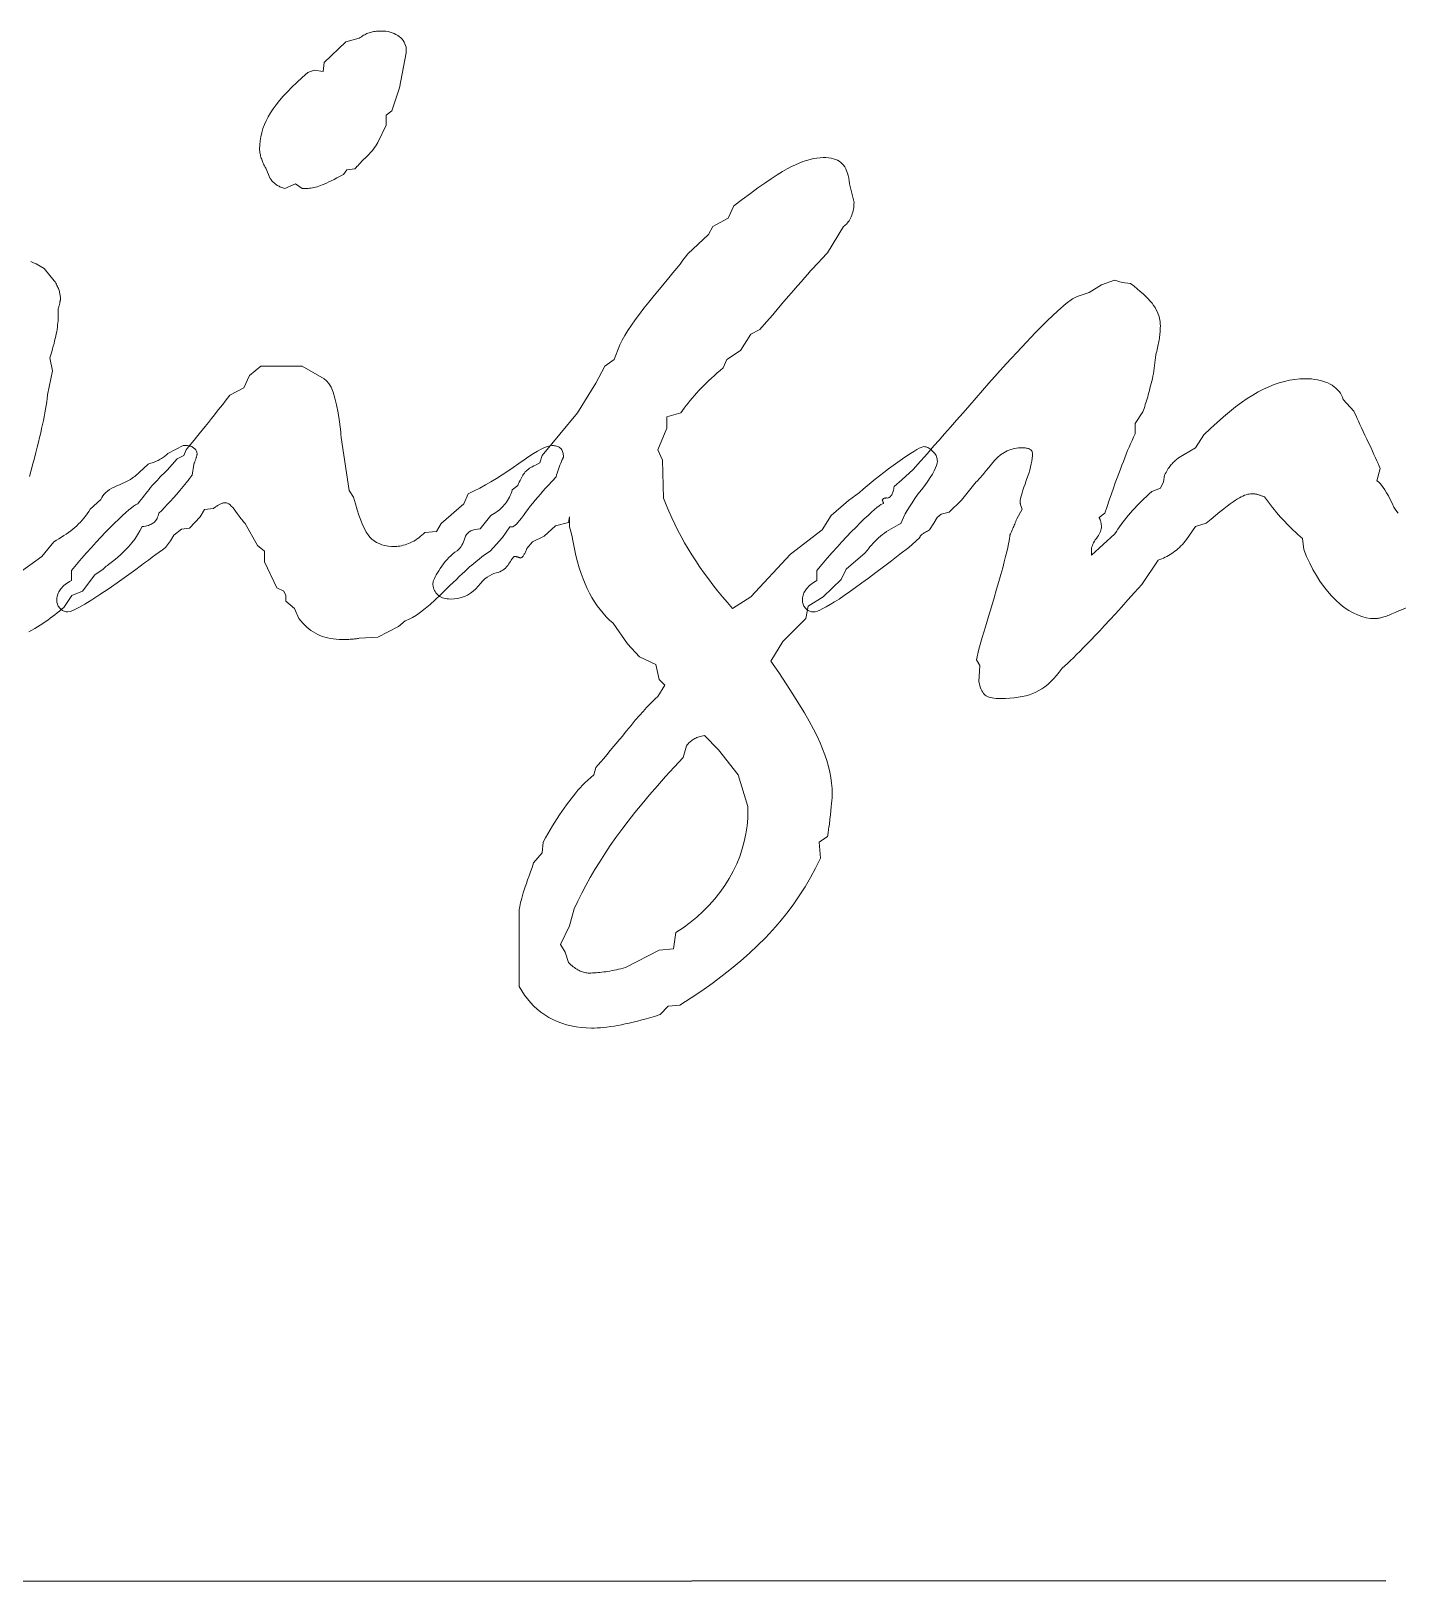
# Model space of a CAD drawing. Extents: x 47 to 362, y 46 to 259.
# Drawn here: x 285.21 to 292.04, y 111.92 to 119.66 of the extents above; entities that cross this region are included whole.
import ezdxf

# ---------------------------------------------------------------- set-up
doc = ezdxf.new("R2010")
doc.units = 0
doc.layers.add('CAM1', color=134, linetype='continuous')

msp = doc.modelspace()

# ---------------------------------------------------------------- linework, layer by layer
at = {"layer": 'CAM1', "linetype": 'continuous'}
msp.add_line((291.9741, 111.9305), (281.973, 111.9249), dxfattribs=at)
at = {"layer": 'CAM1', "linetype": 'continuous', "lineweight": 0}
for points in [[(286.5337, 118.8995), (286.4805, 118.8771), (286.4805, 118.8771), (286.4755, 118.8786), (286.4705, 118.8801), (286.4656, 118.8818), (286.4608, 118.8837), (286.4562, 118.8856), (286.4516, 118.8878), (286.4471, 118.8901), (286.4428, 118.8926), (286.4385, 118.8953), (286.4385, 118.8953), (286.4344, 118.8982), (286.4304, 118.9013), (286.4265, 118.9046), (286.4228, 118.908), (286.4193, 118.9117), (286.416, 118.9154), (286.413, 118.9193), (286.4102, 118.9234), (286.4077, 118.9275), (286.3853, 118.9779), (286.3853, 118.9779), (286.3822, 118.9835), (286.3792, 118.9891), (286.3764, 118.9947), (286.3738, 119.0003), (286.3714, 119.0059), (286.3691, 119.0115), (286.3669, 119.0171), (286.3649, 119.0227), (286.3629, 119.0283), (286.3629, 119.0283), (286.3612, 119.0338), (286.3596, 119.0391), (286.3583, 119.0443), (286.3571, 119.0493), (286.3562, 119.0542), (286.3555, 119.059), (286.355, 119.0637), (286.3546, 119.0684), (286.3545, 119.0731), (286.3545, 119.0731), (286.3552, 119.094), (286.3572, 119.1147), (286.3606, 119.1352), (286.3653, 119.1554), (286.3714, 119.1755), (286.3788, 119.1954), (286.3876, 119.215), (286.3977, 119.2345), (286.4091, 119.2537), (286.4091, 119.2537), (286.4222, 119.2736), (286.4372, 119.2941), (286.454, 119.3153), (286.4727, 119.3371), (286.4934, 119.3595), (286.516, 119.3825), (286.5405, 119.4061), (286.5669, 119.4304), (286.5953, 119.4553), (286.6261, 119.4665), (286.6709, 119.4609), (286.6765, 119.5057), (286.7843, 119.6093), (286.8515, 119.6261), (286.8515, 119.6261), (286.8571, 119.6302), (286.8627, 119.6341), (286.8683, 119.6377), (286.8738, 119.6411), (286.8793, 119.6443), (286.8847, 119.6472), (286.8901, 119.6498), (286.8954, 119.6521), (286.9005, 119.6541), (286.9005, 119.6541), (286.9062, 119.6559), (286.9122, 119.6574), (286.9183, 119.6588), (286.9247, 119.6599), (286.9314, 119.6608), (286.9383, 119.6616), (286.9455, 119.6621), (286.953, 119.6624), (286.9607, 119.6625), (286.9607, 119.6625), (286.973, 119.6621), (286.9847, 119.6611), (286.9958, 119.6593), (287.0064, 119.6568), (287.0164, 119.6537), (287.026, 119.6498), (287.035, 119.6454), (287.0436, 119.6403), (287.0517, 119.6345), (287.0517, 119.6345), (287.0592, 119.6282), (287.0658, 119.6216), (287.0714, 119.6145), (287.0761, 119.607), (287.08, 119.5992), (287.083, 119.591), (287.0851, 119.5825), (287.0863, 119.5737), (287.0867, 119.5645), (287.0867, 119.5533), (287.0531, 119.3797), (287.0139, 119.2649), (286.9859, 119.2425), (286.9859, 119.1935), (286.9439, 119.1067), (286.9439, 119.1067), (286.9394, 119.0983), (286.9343, 119.0899), (286.9286, 119.0814), (286.9223, 119.073), (286.9154, 119.0645), (286.908, 119.0559), (286.9, 119.0472), (286.8914, 119.0385), (286.8823, 119.0297), (286.8823, 119.0297), (286.8734, 119.0207), (286.8653, 119.0125), (286.858, 119.005), (286.8514, 118.9982), (286.8456, 118.9921), (286.8404, 118.9868), (286.836, 118.9822), (286.8323, 118.9783), (286.8291, 118.9751), (286.7899, 118.9695), (286.7731, 118.9471), (286.7731, 118.9471), (286.7564, 118.9381), (286.7407, 118.9299), (286.726, 118.9223), (286.7122, 118.9155), (286.6995, 118.9093), (286.6878, 118.9038), (286.677, 118.8989), (286.6672, 118.8947), (286.6583, 118.8911), (286.6583, 118.8911), (286.65, 118.888), (286.6418, 118.8854), (286.6337, 118.8831), (286.6258, 118.8812), (286.6181, 118.8797), (286.6106, 118.8786), (286.6034, 118.8777), (286.5964, 118.8773), (286.5897, 118.8771), (286.5673, 118.8771), (286.5337, 118.8995)], [(288.3759, 116.3991), (288.3479, 116.4271), (288.3311, 116.5013), (288.2499, 116.5405), (288.1911, 116.6049), (288.1183, 116.7085), (288.1183, 116.7085), (288.101, 116.7239), (288.0843, 116.7402), (288.0685, 116.7575), (288.0533, 116.7757), (288.039, 116.7948), (288.0254, 116.8149), (288.0126, 116.8359), (288.0007, 116.8578), (287.9895, 116.8807), (287.9895, 116.8807), (287.9786, 116.9047), (287.9684, 116.9301), (287.9587, 116.9569), (287.9496, 116.9851), (287.9411, 117.0147), (287.9331, 117.0458), (287.9257, 117.0784), (287.9189, 117.1125), (287.9125, 117.1481), (287.9013, 117.1887), (287.9013, 117.2391), (287.8957, 117.2111), (287.8313, 117.1943), (287.7753, 117.1425), (287.7165, 117.1145), (287.6885, 117.0809), (287.6885, 117.0809), (287.6867, 117.0759), (287.6848, 117.0712), (287.6829, 117.0668), (287.6811, 117.0627), (287.6792, 117.0589), (287.6773, 117.0553), (287.6755, 117.0519), (287.6736, 117.0488), (287.6717, 117.0459), (287.6717, 117.0459), (287.6699, 117.0433), (287.668, 117.0409), (287.6661, 117.0389), (287.6643, 117.0372), (287.6624, 117.0358), (287.6605, 117.0347), (287.6587, 117.0339), (287.6568, 117.0335), (287.6549, 117.0333), (287.6549, 117.0333), (287.6544, 117.0338), (287.6536, 117.0342), (287.6526, 117.0348), (287.6513, 117.0353), (287.6498, 117.0359), (287.648, 117.0365), (287.6459, 117.0372), (287.6436, 117.038), (287.6409, 117.0389), (287.6409, 117.0389), (287.6387, 117.0394), (287.6367, 117.0398), (287.6348, 117.0402), (287.6331, 117.0406), (287.6316, 117.041), (287.6303, 117.0413), (287.629, 117.0415), (287.6279, 117.0417), (287.6269, 117.0417), (287.6269, 117.0417), (287.6258, 117.0413), (287.6242, 117.0401), (287.6223, 117.038), (287.6199, 117.0352), (287.6171, 117.0316), (287.6139, 117.0272), (287.6102, 117.022), (287.6062, 117.0161), (287.6017, 117.0095), (287.6017, 117.0095), (287.5973, 117.0023), (287.5925, 116.9956), (287.5872, 116.9893), (287.5815, 116.9835), (287.5753, 116.9782), (287.5687, 116.9732), (287.5615, 116.9686), (287.5539, 116.9644), (287.5457, 116.9605), (287.5457, 116.9605), (287.5349, 116.9588), (287.5239, 116.9557), (287.5128, 116.9512), (287.5015, 116.9452), (287.4902, 116.9377), (287.4788, 116.9288), (287.4675, 116.9184), (287.4562, 116.9066), (287.4449, 116.8933), (287.4449, 116.8933), (287.4329, 116.8797), (287.4199, 116.8677), (287.4062, 116.8573), (287.3916, 116.8486), (287.3762, 116.8415), (287.36, 116.836), (287.3429, 116.832), (287.3251, 116.8297), (287.3063, 116.8289), (287.3063, 116.8289), (287.2977, 116.8292), (287.2894, 116.8299), (287.2816, 116.8312), (287.2742, 116.833), (287.2672, 116.8354), (287.2606, 116.8382), (287.2544, 116.8416), (287.2487, 116.8455), (287.2433, 116.8499), (287.2433, 116.8499), (287.2385, 116.8548), (287.2341, 116.86), (287.2303, 116.8657), (287.2271, 116.8718), (287.2244, 116.8782), (287.2223, 116.885), (287.2208, 116.8921), (287.2198, 116.8995), (287.2195, 116.9073), (287.2195, 116.9073), (287.22, 116.912), (287.2214, 116.9176), (287.2237, 116.924), (287.2269, 116.9314), (287.231, 116.9397), (287.2359, 116.9489), (287.2417, 116.9589), (287.2484, 116.9698), (287.2559, 116.9815), (287.2559, 116.9815), (287.264, 116.9934), (287.2724, 117.0047), (287.2811, 117.0156), (287.2902, 117.0259), (287.2995, 117.0357), (287.3091, 117.045), (287.3191, 117.0537), (287.3294, 117.062), (287.3399, 117.0697), (287.3399, 117.0697), (287.3454, 117.0738), (287.3505, 117.0786), (287.3554, 117.0842), (287.36, 117.0904), (287.3643, 117.0974), (287.3684, 117.1052), (287.3722, 117.1136), (287.3758, 117.1228), (287.3791, 117.1327), (287.3791, 117.1327), (287.3826, 117.142), (287.3872, 117.1502), (287.3931, 117.1574), (287.4003, 117.1636), (287.4087, 117.1687), (287.4183, 117.1728), (287.4292, 117.1759), (287.4414, 117.1779), (287.4547, 117.1789), (287.5079, 117.2447), (287.5079, 117.2447), (287.5171, 117.2499), (287.5258, 117.2554), (287.5341, 117.261), (287.542, 117.2668), (287.5494, 117.2727), (287.5565, 117.2788), (287.5631, 117.2851), (287.5693, 117.2914), (287.5751, 117.2979), (287.5751, 117.2979), (287.581, 117.3051), (287.5866, 117.3125), (287.5919, 117.3203), (287.5968, 117.3284), (287.6013, 117.3368), (287.6055, 117.3455), (287.6093, 117.3545), (287.6127, 117.3639), (287.6157, 117.3735), (287.6437, 117.3959), (287.6437, 117.3959), (287.6471, 117.4045), (287.6505, 117.4126), (287.654, 117.4203), (287.6575, 117.4275), (287.6611, 117.4342), (287.6648, 117.4406), (287.6685, 117.4466), (287.6722, 117.4522), (287.6759, 117.4575), (287.6759, 117.4575), (287.6803, 117.4625), (287.6852, 117.4674), (287.6904, 117.472), (287.6961, 117.4765), (287.7021, 117.4808), (287.7086, 117.485), (287.7155, 117.489), (287.7228, 117.4929), (287.7305, 117.4967), (287.7529, 117.5079), (287.7641, 117.5443), (287.9405, 117.7571), (288.0329, 117.9055), (288.0777, 117.9909), (288.1239, 118.0245), (288.1519, 118.0973), (288.1519, 118.0973), (288.1636, 118.1198), (288.1771, 118.1435), (288.1925, 118.1683), (288.2097, 118.1943), (288.2287, 118.2215), (288.2495, 118.2498), (288.2721, 118.2794), (288.2966, 118.3103), (288.3227, 118.3423), (288.3227, 118.3423), (288.3493, 118.3739), (288.3739, 118.4033), (288.3965, 118.4306), (288.4171, 118.4558), (288.4358, 118.4789), (288.4525, 118.4999), (288.4672, 118.5189), (288.48, 118.5359), (288.4907, 118.5509), (288.5943, 118.6475), (288.6167, 118.6867), (288.6923, 118.7287), (288.7203, 118.7903), (288.7203, 118.7903), (288.7633, 118.8226), (288.8036, 118.8523), (288.8412, 118.8794), (288.876, 118.9038), (288.9081, 118.9257), (288.9374, 118.9448), (288.964, 118.9613), (288.9877, 118.9752), (289.0087, 118.9863), (289.0087, 118.9863), (289.0281, 118.9956), (289.0471, 119.0038), (289.0656, 119.011), (289.0837, 119.0171), (289.1013, 119.0221), (289.1185, 119.026), (289.1351, 119.0288), (289.1513, 119.0305), (289.1669, 119.0311), (289.1669, 119.0311), (289.1809, 119.0307), (289.194, 119.0296), (289.2062, 119.0278), (289.2176, 119.0252), (289.2281, 119.0218), (289.2378, 119.0176), (289.2467, 119.0127), (289.2548, 119.0069), (289.2621, 119.0003), (289.2621, 119.0003), (289.2684, 118.9928), (289.2742, 118.9844), (289.2794, 118.9751), (289.284, 118.9648), (289.2881, 118.9536), (289.2916, 118.9415), (289.2945, 118.9284), (289.2968, 118.9144), (289.2985, 118.8995), (289.3209, 118.8071), (289.3209, 118.8071), (289.3207, 118.7988), (289.3201, 118.7905), (289.3192, 118.7824), (289.3179, 118.7743), (289.3162, 118.7664), (289.3143, 118.7586), (289.3121, 118.7508), (289.3096, 118.7432), (289.3069, 118.7357), (289.3069, 118.7357), (289.3036, 118.7289), (289.3, 118.7223), (289.2962, 118.7162), (289.2921, 118.7103), (289.2878, 118.7048), (289.2832, 118.6997), (289.2783, 118.695), (289.2732, 118.6906), (289.2677, 118.6867), (289.1893, 118.5565), (289.1893, 118.5565), (289.1792, 118.5459), (289.1683, 118.5345), (289.1568, 118.5223), (289.1446, 118.5094), (289.1317, 118.4956), (289.1183, 118.481), (289.1043, 118.4655), (289.0897, 118.4492), (289.0745, 118.4319), (289.0745, 118.4319), (289.0581, 118.4129), (289.0396, 118.3915), (289.019, 118.3676), (288.9962, 118.3412), (288.9714, 118.3124), (288.9444, 118.2811), (288.9153, 118.2474), (288.884, 118.2114), (288.8505, 118.1729), (288.8057, 118.1505), (288.7539, 118.0693), (288.6867, 118.0245), (288.6671, 117.9825), (288.6671, 117.9825), (288.6524, 117.9695), (288.6379, 117.9566), (288.6238, 117.9438), (288.61, 117.9311), (288.5966, 117.9185), (288.5836, 117.906), (288.5709, 117.8936), (288.5586, 117.8813), (288.5467, 117.8691), (288.5467, 117.8691), (288.5352, 117.8565), (288.5241, 117.8439), (288.5132, 117.8314), (288.5028, 117.8188), (288.4928, 117.8063), (288.4832, 117.7939), (288.474, 117.7816), (288.4653, 117.7693), (288.4571, 117.7571), (288.3871, 117.7375), (288.3871, 117.6815), (288.3423, 117.5723), (288.3647, 117.5219), (288.3703, 117.3315), (288.3703, 117.3315), (288.3833, 117.2989), (288.3968, 117.2666), (288.411, 117.2345), (288.426, 117.2027), (288.4416, 117.1712), (288.458, 117.1401), (288.4751, 117.1092), (288.493, 117.0788), (288.5117, 117.0487), (288.5117, 117.0487), (288.5312, 117.0185), (288.5515, 116.9884), (288.5725, 116.9585), (288.5942, 116.9288), (288.6167, 116.8991), (288.64, 116.8696), (288.6641, 116.8401), (288.689, 116.8107), (288.7147, 116.7813), (288.8057, 116.8401), (289.0045, 117.0529), (289.1613, 117.1733), (289.2061, 117.2447), (289.2929, 117.3203), (289.3489, 117.3595), (289.3489, 117.3595), (289.3671, 117.3763), (289.386, 117.3931), (289.4058, 117.41), (289.4263, 117.4268), (289.4475, 117.4437), (289.4694, 117.4607), (289.4921, 117.4778), (289.5154, 117.4949), (289.5393, 117.5121), (289.5393, 117.5121), (289.5629, 117.5284), (289.5842, 117.5427), (289.6033, 117.5551), (289.62, 117.5655), (289.6345, 117.574), (289.6467, 117.5806), (289.6566, 117.5854), (289.6642, 117.5882), (289.6695, 117.5891), (289.6695, 117.5891), (289.6746, 117.5888), (289.6796, 117.5879), (289.6846, 117.5864), (289.6895, 117.5842), (289.6944, 117.5816), (289.6993, 117.5783), (289.7042, 117.5745), (289.7093, 117.5702), (289.7143, 117.5653), (289.7143, 117.5653), (289.7192, 117.5601), (289.7234, 117.5548), (289.727, 117.5495), (289.73, 117.5441), (289.7325, 117.5386), (289.7344, 117.533), (289.7357, 117.5275), (289.7365, 117.5219), (289.7367, 117.5163), (289.7367, 117.5163), (289.7358, 117.5067), (289.7328, 117.4955), (289.7279, 117.4827), (289.721, 117.4684), (289.7121, 117.4525), (289.7013, 117.4351), (289.6885, 117.4161), (289.6737, 117.3956), (289.6569, 117.3735), (289.6569, 117.3735), (289.6399, 117.3511), (289.6244, 117.3296), (289.6102, 117.3091), (289.5975, 117.2895), (289.5862, 117.2708), (289.5763, 117.2531), (289.5677, 117.2363), (289.5605, 117.2204), (289.5547, 117.2055), (289.5547, 117.2055), (289.5419, 117.1993), (289.5294, 117.193), (289.5174, 117.1864), (289.5057, 117.1796), (289.4943, 117.1726), (289.4834, 117.1654), (289.4728, 117.158), (289.4625, 117.1503), (289.4525, 117.1425), (289.4525, 117.1425), (289.4433, 117.134), (289.4343, 117.1253), (289.4255, 117.1164), (289.4169, 117.1072), (289.4085, 117.0979), (289.4003, 117.0884), (289.3923, 117.0786), (289.3845, 117.0687), (289.3769, 117.0585), (289.2817, 116.9773), (289.2565, 116.9269), (289.1669, 116.8401), (289.0913, 116.7925), (289.0801, 116.7309), (288.9653, 116.6161), (288.9065, 116.5195), (288.9065, 116.5195), (288.9461, 116.4614), (288.9825, 116.4065), (289.0158, 116.3548), (289.046, 116.3063), (289.0732, 116.261), (289.0974, 116.219), (289.1184, 116.1801), (289.1365, 116.1445), (289.1515, 116.1121), (289.1515, 116.1121), (289.1643, 116.0816), (289.1755, 116.0517), (289.1852, 116.0224), (289.1933, 115.9936), (289.2, 115.9654), (289.2052, 115.9377), (289.2088, 115.9104), (289.211, 115.8836), (289.2117, 115.8573), (289.2117, 115.8573), (289.2116, 115.848), (289.2111, 115.8368), (289.2103, 115.8237), (289.2091, 115.8088), (289.2076, 115.792), (289.2057, 115.7733), (289.2035, 115.7528), (289.2008, 115.7304), (289.1977, 115.7061), (289.1977, 115.7061), (289.1964, 115.6975), (289.1951, 115.6894), (289.194, 115.6817), (289.193, 115.6745), (289.192, 115.6678), (289.1912, 115.6614), (289.1905, 115.6554), (289.1899, 115.6498), (289.1893, 115.6445), (289.1473, 115.6165), (289.1529, 115.5353), (289.1529, 115.5353), (289.1292, 115.4868), (289.1037, 115.4394), (289.0765, 115.3931), (289.0476, 115.3478), (289.017, 115.3037), (288.9848, 115.2608), (288.951, 115.219), (288.9156, 115.1785), (288.8785, 115.1391), (288.8785, 115.1391), (288.8397, 115.1001), (288.7986, 115.0615), (288.7554, 115.0234), (288.71, 114.9856), (288.6626, 114.9483), (288.613, 114.9114), (288.5612, 114.8749), (288.5074, 114.8388), (288.4515, 114.8031), (288.3927, 114.7975), (288.3535, 114.7555), (288.3535, 114.7555), (288.3296, 114.7482), (288.3062, 114.7414), (288.2835, 114.735), (288.2614, 114.729), (288.24, 114.7234), (288.2191, 114.7182), (288.1989, 114.7134), (288.1793, 114.709), (288.1603, 114.7051), (288.1603, 114.7051), (288.1415, 114.7016), (288.1231, 114.6985), (288.1053, 114.6958), (288.0881, 114.6935), (288.0714, 114.6916), (288.0553, 114.6902), (288.0398, 114.6891), (288.0248, 114.6885), (288.0105, 114.6883), (288.0105, 114.6883), (287.9843, 114.689), (287.9586, 114.691), (287.9336, 114.6943), (287.9092, 114.699), (287.8856, 114.7049), (287.8626, 114.7122), (287.8402, 114.7207), (287.8186, 114.7305), (287.7977, 114.7415), (287.7977, 114.7415), (287.7777, 114.7538), (287.7585, 114.7673), (287.7403, 114.782), (287.7229, 114.798), (287.7065, 114.8151), (287.6909, 114.8335), (287.6762, 114.853), (287.6624, 114.8737), (287.6493, 114.8955), (287.6493, 115.2665), (287.6493, 115.2665), (287.6495, 115.2725), (287.6502, 115.2793), (287.6512, 115.287), (287.6527, 115.2954), (287.6545, 115.3046), (287.6568, 115.3146), (287.6595, 115.3254), (287.6626, 115.3369), (287.6661, 115.3491), (287.6661, 115.3491), (287.6702, 115.3627), (287.6748, 115.3774), (287.68, 115.3931), (287.6858, 115.41), (287.6921, 115.4281), (287.6989, 115.4474), (287.7062, 115.468), (287.7139, 115.4898), (287.7221, 115.5129), (287.7641, 115.5633), (287.7697, 115.6165), (287.7697, 115.6165), (287.7814, 115.6372), (287.7931, 115.6575), (287.8047, 115.6772), (287.8164, 115.6965), (287.8281, 115.7153), (287.8397, 115.7336), (287.8514, 115.7515), (287.8631, 115.7689), (287.8747, 115.7859), (287.8747, 115.7859), (287.8864, 115.802), (287.8979, 115.8175), (287.9093, 115.8326), (287.9207, 115.8471), (287.932, 115.8611), (287.9433, 115.8746), (287.9545, 115.8875), (287.9657, 115.9), (287.9769, 115.9119), (288.0217, 115.9511), (288.0329, 115.9875), (288.0329, 115.9875), (288.0448, 116.001), (288.0578, 116.0162), (288.0722, 116.0332), (288.0878, 116.0519), (288.1047, 116.0723), (288.123, 116.0944), (288.1425, 116.1182), (288.1633, 116.1437), (288.1855, 116.1709), (288.1855, 116.1709), (288.2082, 116.1983), (288.2295, 116.2237), (288.2495, 116.247), (288.2682, 116.2682), (288.2856, 116.2873), (288.3017, 116.3044), (288.3165, 116.3194), (288.33, 116.3323), (288.3423, 116.3431), (288.3759, 116.3991)], [(287.0811, 116.7197), (287.0475, 116.6917), (286.9439, 116.6385), (286.8515, 116.6329), (286.8515, 116.6329), (286.8486, 116.6324), (286.8455, 116.632), (286.8423, 116.6315), (286.8388, 116.631), (286.8352, 116.6306), (286.8314, 116.6301), (286.8275, 116.6296), (286.8235, 116.6292), (286.8193, 116.6287), (286.8193, 116.6287), (286.8153, 116.6283), (286.8109, 116.628), (286.8059, 116.6277), (286.8005, 116.6275), (286.7947, 116.6274), (286.7884, 116.6274), (286.7818, 116.6273), (286.7748, 116.6273), (286.7675, 116.6273), (286.7675, 116.6273), (286.7519, 116.6276), (286.7367, 116.6285), (286.7219, 116.6301), (286.7076, 116.6323), (286.6939, 116.6351), (286.6806, 116.6385), (286.668, 116.6425), (286.6558, 116.6472), (286.6443, 116.6525), (286.6443, 116.6525), (286.6328, 116.6584), (286.6216, 116.665), (286.6107, 116.6722), (286.6, 116.6801), (286.5897, 116.6888), (286.5795, 116.6981), (286.5696, 116.7083), (286.56, 116.7192), (286.5505, 116.7309), (286.5281, 116.7813), (286.4861, 116.8177), (286.4861, 116.8457), (286.4749, 116.8681), (286.4413, 116.8849), (286.3797, 117.0151), (286.3797, 117.0683), (286.3433, 117.0963), (286.2817, 117.2055), (286.2817, 117.2055), (286.278, 117.2099), (286.274, 117.2145), (286.27, 117.2195), (286.2659, 117.2248), (286.2615, 117.2304), (286.2571, 117.2363), (286.2524, 117.2425), (286.2476, 117.2491), (286.2425, 117.2559), (286.2425, 117.2559), (286.2348, 117.2669), (286.2273, 117.2767), (286.2201, 117.2852), (286.2133, 117.2925), (286.2068, 117.2984), (286.2005, 117.3031), (286.1946, 117.3064), (286.189, 117.3084), (286.1837, 117.3091), (286.1837, 117.3091), (286.1805, 117.309), (286.1772, 117.3087), (286.1739, 117.3082), (286.1707, 117.3074), (286.1674, 117.3065), (286.1641, 117.3054), (286.1609, 117.304), (286.1576, 117.3025), (286.1543, 117.3007), (286.1543, 117.3007), (286.1511, 117.2988), (286.1478, 117.2968), (286.1445, 117.2947), (286.1413, 117.2925), (286.138, 117.2903), (286.1347, 117.288), (286.1315, 117.2858), (286.1282, 117.2834), (286.1249, 117.2811), (286.0801, 117.2755), (286.0577, 117.2391), (286.0045, 117.1831), (285.9653, 117.1775), (285.9261, 117.1467), (285.9093, 117.1187), (285.8841, 117.0851), (285.8841, 117.0851), (285.8696, 117.0744), (285.8539, 117.0629), (285.8371, 117.0506), (285.8191, 117.0374), (285.8001, 117.0234), (285.78, 117.0086), (285.7588, 116.9929), (285.7366, 116.9764), (285.7133, 116.9591), (285.7133, 116.9591), (285.6559, 116.9181), (285.6041, 116.882), (285.5579, 116.8508), (285.5173, 116.8244), (285.4823, 116.8028), (285.4529, 116.786), (285.4291, 116.7741), (285.4109, 116.7669), (285.3983, 116.7645), (285.3983, 116.7645), (285.3933, 116.7647), (285.3885, 116.7653), (285.3838, 116.7664), (285.3793, 116.7678), (285.375, 116.7697), (285.3709, 116.772), (285.3668, 116.7747), (285.3629, 116.7778), (285.3591, 116.7813), (285.3591, 116.7813), (285.3556, 116.7851), (285.3525, 116.7892), (285.3498, 116.7934), (285.3475, 116.7979), (285.3457, 116.8026), (285.3442, 116.8074), (285.3432, 116.8125), (285.3425, 116.8178), (285.3423, 116.8233), (285.3423, 116.8233), (285.3425, 116.8293), (285.3432, 116.8352), (285.3442, 116.8411), (285.3457, 116.8469), (285.3475, 116.8526), (285.3498, 116.8582), (285.3525, 116.8639), (285.3556, 116.8695), (285.3591, 116.8751), (285.3591, 116.8751), (285.3631, 116.8802), (285.3677, 116.8854), (285.3727, 116.8905), (285.3783, 116.8956), (285.3845, 116.9008), (285.3913, 116.9059), (285.3986, 116.911), (285.4066, 116.9162), (285.4151, 116.9213), (285.4151, 116.9703), (285.4151, 116.9703), (285.441, 117.001), (285.4664, 117.0306), (285.4913, 117.059), (285.5156, 117.0864), (285.5396, 117.1126), (285.563, 117.1378), (285.586, 117.1619), (285.6086, 117.1849), (285.6307, 117.2069), (285.6307, 117.2069), (285.6513, 117.2272), (285.6699, 117.2451), (285.6867, 117.2606), (285.7015, 117.2737), (285.7145, 117.2844), (285.7255, 117.2928), (285.7346, 117.2987), (285.7418, 117.3023), (285.7469, 117.3035), (285.7469, 117.3035), (285.7553, 117.3145), (285.7635, 117.3253), (285.7717, 117.3358), (285.7797, 117.3461), (285.7876, 117.3561), (285.7955, 117.3659), (285.8032, 117.3756), (285.8108, 117.3851), (285.8183, 117.3945), (285.8183, 117.3945), (285.8263, 117.4033), (285.8344, 117.412), (285.8426, 117.4207), (285.8508, 117.4293), (285.8591, 117.4378), (285.8674, 117.4462), (285.8758, 117.4547), (285.8841, 117.4631), (285.8925, 117.4715), (285.9429, 117.5275), (285.9765, 117.5443), (285.9877, 117.5723), (285.9877, 117.5723), (285.9934, 117.5791), (286.0003, 117.5875), (286.0084, 117.5975), (286.0176, 117.609), (286.0281, 117.6221), (286.0399, 117.6367), (286.0529, 117.6529), (286.0673, 117.6706), (286.0829, 117.6899), (286.0829, 117.6899), (286.099, 117.7101), (286.1144, 117.7295), (286.1292, 117.7482), (286.1434, 117.7662), (286.1571, 117.7835), (286.1702, 117.8), (286.1827, 117.8158), (286.1947, 117.8309), (286.2061, 117.8453), (286.2761, 117.8817), (286.3041, 117.9433), (286.3601, 117.9909), (286.5673, 117.9909), (286.6765, 117.9265), (286.6765, 117.9265), (286.6891, 117.9178), (286.7008, 117.904), (286.7116, 117.885), (286.7216, 117.8609), (286.7307, 117.8316), (286.739, 117.7972), (286.7465, 117.7577), (286.7532, 117.713), (286.7591, 117.6633), (286.7591, 117.6633), (286.7592, 117.6597), (286.7593, 117.6562), (286.7596, 117.6529), (286.7598, 117.6498), (286.7602, 117.6467), (286.7606, 117.6438), (286.761, 117.6409), (286.7615, 117.6381), (286.7619, 117.6353), (286.8011, 117.3707), (286.8235, 117.3371), (286.8235, 117.3371), (286.8324, 117.3043), (286.8413, 117.2742), (286.8502, 117.2466), (286.8591, 117.2217), (286.8681, 117.1994), (286.8772, 117.1798), (286.8863, 117.1628), (286.8955, 117.1485), (286.9047, 117.1369), (286.9047, 117.1369), (286.9146, 117.1272), (286.9255, 117.1186), (286.9374, 117.1112), (286.9504, 117.105), (286.9644, 117.0998), (286.9794, 117.0958), (286.9955, 117.093), (287.0126, 117.0913), (287.0307, 117.0907), (287.0307, 117.0907), (287.0387, 117.091), (287.0468, 117.0917), (287.055, 117.0929), (287.0633, 117.0946), (287.0717, 117.0967), (287.0802, 117.0992), (287.0888, 117.1021), (287.0975, 117.1053), (287.1063, 117.1089), (287.1063, 117.1089), (287.1151, 117.1133), (287.1237, 117.1179), (287.1321, 117.123), (287.1403, 117.1283), (287.1483, 117.134), (287.1562, 117.1401), (287.164, 117.1466), (287.1716, 117.1534), (287.1791, 117.1607), (287.2379, 117.1663), (287.2603, 117.2055), (287.3737, 117.3035), (287.3961, 117.3539), (287.3961, 117.3539), (287.4246, 117.3678), (287.4529, 117.3824), (287.4811, 117.3978), (287.5092, 117.4138), (287.5372, 117.4306), (287.5651, 117.4482), (287.5929, 117.4664), (287.6206, 117.4854), (287.6481, 117.5051), (287.6481, 117.5051), (287.6743, 117.5236), (287.6985, 117.54), (287.7209, 117.5542), (287.7413, 117.5662), (287.7599, 117.5761), (287.7765, 117.5839), (287.7912, 117.5896), (287.804, 117.5932), (287.8147, 117.5947), (287.8147, 117.5947), (287.8206, 117.5941), (287.8262, 117.5933), (287.8315, 117.5923), (287.8365, 117.5911), (287.8412, 117.5895), (287.8455, 117.5878), (287.8496, 117.5857), (287.8533, 117.5833), (287.8567, 117.5807), (287.8567, 117.5807), (287.8598, 117.5773), (287.8625, 117.5735), (287.8647, 117.5695), (287.8666, 117.5651), (287.8681, 117.5605), (287.8693, 117.5555), (287.8701, 117.5502), (287.8706, 117.5446), (287.8707, 117.5387), (287.8707, 117.5387), (287.8707, 117.5377), (287.8705, 117.5366), (287.8702, 117.5354), (287.8698, 117.534), (287.8692, 117.5325), (287.8685, 117.5308), (287.8675, 117.529), (287.8664, 117.5269), (287.8651, 117.5247), (287.8651, 117.5247), (287.861, 117.5153), (287.857, 117.5058), (287.8531, 117.4963), (287.8494, 117.4867), (287.8459, 117.477), (287.8426, 117.4672), (287.8396, 117.4575), (287.8368, 117.4477), (287.8343, 117.4379), (287.7951, 117.3959), (287.7951, 117.3959), (287.7817, 117.3814), (287.7685, 117.3667), (287.7555, 117.352), (287.7427, 117.3371), (287.7301, 117.322), (287.7177, 117.3068), (287.7055, 117.2914), (287.6935, 117.2759), (287.6817, 117.2601), (287.6817, 117.2601), (287.671, 117.2451), (287.661, 117.2319), (287.6519, 117.2204), (287.6436, 117.2107), (287.6361, 117.2028), (287.6295, 117.1966), (287.6237, 117.1922), (287.6187, 117.1896), (287.6145, 117.1887), (287.6033, 117.1887), (287.5669, 117.1355), (287.5053, 117.0683), (287.4717, 117.0459), (287.4129, 116.9983), (287.4129, 116.9983), (287.4023, 116.9886), (287.3907, 116.978), (287.3784, 116.9665), (287.3652, 116.9542), (287.3512, 116.941), (287.3364, 116.927), (287.3207, 116.912), (287.3043, 116.8961), (287.2869, 116.8793), (287.2869, 116.8793), (287.2583, 116.8508), (287.231, 116.825), (287.2053, 116.8018), (287.181, 116.7814), (287.1581, 116.7637), (287.1367, 116.7486), (287.1167, 116.7363), (287.0982, 116.7266), (287.0811, 116.7197), (287.0811, 116.7197)], [(288.5747, 116.1471), (288.5747, 116.1471), (288.5674, 116.1457), (288.5604, 116.1443), (288.5538, 116.1427), (288.5475, 116.1411), (288.5415, 116.1394), (288.536, 116.1375), (288.5308, 116.1353), (288.5259, 116.133), (288.5215, 116.1303), (288.5215, 116.1303), (288.5173, 116.1278), (288.5132, 116.125), (288.509, 116.1219), (288.5049, 116.1185), (288.5008, 116.1147), (288.4968, 116.1107), (288.4928, 116.1063), (288.4889, 116.1017), (288.4851, 116.0967), (288.4683, 116.0379), (288.4683, 116.0379), (288.4235, 115.9898), (288.3806, 115.9427), (288.3395, 115.8965), (288.3003, 115.8512), (288.263, 115.8069), (288.2275, 115.7635), (288.1939, 115.721), (288.1622, 115.6795), (288.1323, 115.6389), (288.1323, 115.6389), (288.1044, 115.5985), (288.0777, 115.5583), (288.0521, 115.5184), (288.0277, 115.4787), (288.0045, 115.4393), (287.9825, 115.4001), (287.9617, 115.361), (287.9421, 115.3221), (287.9237, 115.2833), (287.9013, 115.1979), (287.8565, 115.1055), (287.8789, 115.0663), (287.8957, 115.0159), (287.8957, 115.0159), (287.9018, 115.01), (287.9079, 115.0044), (287.9139, 114.9992), (287.9199, 114.9942), (287.9258, 114.9897), (287.9317, 114.9855), (287.9375, 114.9817), (287.9433, 114.9783), (287.9489, 114.9753), (287.9489, 114.9753), (287.9545, 114.9727), (287.9601, 114.9703), (287.9657, 114.9683), (287.9713, 114.9666), (287.9769, 114.9652), (287.9825, 114.9641), (287.9881, 114.9633), (287.9937, 114.9629), (287.9993, 114.9627), (287.9993, 114.9627), (288.0074, 114.9628), (288.0158, 114.9631), (288.0245, 114.9636), (288.0334, 114.9642), (288.0427, 114.9651), (288.0521, 114.966), (288.0618, 114.9671), (288.0718, 114.9684), (288.0819, 114.9697), (288.0819, 114.9697), (288.0923, 114.9712), (288.1027, 114.9729), (288.1133, 114.9748), (288.124, 114.977), (288.1348, 114.9793), (288.1458, 114.9818), (288.157, 114.9846), (288.1684, 114.9875), (288.1799, 114.9907), (288.3479, 115.0775), (288.4207, 115.0831), (288.4319, 115.1643), (288.4319, 115.1643), (288.4688, 115.1888), (288.5038, 115.2148), (288.537, 115.2421), (288.5683, 115.2709), (288.5978, 115.301), (288.6256, 115.3324), (288.6515, 115.3652), (288.6756, 115.3992), (288.6979, 115.4345), (288.6979, 115.4345), (288.7177, 115.4706), (288.7352, 115.5072), (288.7503, 115.5442), (288.763, 115.5817), (288.7734, 115.6196), (288.7814, 115.658), (288.7872, 115.6969), (288.7906, 115.7362), (288.7917, 115.7761), (288.7917, 115.7929), (288.7427, 115.9511), (288.6447, 116.0771), (288.5747, 116.1471)]]:
    msp.add_lwpolyline(points, close=True, dxfattribs=at)
for points in [[(285.2134, 118.512), (285.2266, 118.5064), (285.2403, 118.5005), (285.2795, 118.4781), (285.3299, 118.4165), (285.3299, 118.4165), (285.3336, 118.4105), (285.337, 118.4046), (285.3402, 118.3988), (285.3431, 118.3932), (285.3458, 118.3877), (285.3482, 118.3824), (285.3503, 118.3772), (285.3522, 118.3723), (285.3537, 118.3675), (285.3537, 118.3675), (285.3551, 118.3628), (285.3563, 118.3582), (285.3574, 118.3536), (285.3584, 118.349), (285.3592, 118.3444), (285.3599, 118.3399), (285.3603, 118.3355), (285.3606, 118.3312), (285.3607, 118.3269), (285.3607, 118.3269), (285.3607, 118.3254), (285.3605, 118.3239), (285.3603, 118.3222), (285.36, 118.3203), (285.3597, 118.3184), (285.3593, 118.3162), (285.3589, 118.3139), (285.3584, 118.3114), (285.3579, 118.3087), (285.3579, 118.3087), (285.3574, 118.3058), (285.3568, 118.3029), (285.3561, 118.2997), (285.3552, 118.2964), (285.3543, 118.2929), (285.3533, 118.2892), (285.3521, 118.2852), (285.3509, 118.281), (285.3495, 118.2765), (285.3495, 118.2485), (285.3495, 118.2485), (285.3494, 118.2382), (285.3491, 118.2278), (285.3486, 118.2172), (285.3478, 118.2066), (285.3467, 118.1959), (285.3454, 118.185), (285.3438, 118.1741), (285.3419, 118.163), (285.3397, 118.1519), (285.3397, 118.1519), (285.3373, 118.1409), (285.3346, 118.1292), (285.3317, 118.117), (285.3285, 118.1041), (285.325, 118.0907), (285.3212, 118.0767), (285.317, 118.0622), (285.3125, 118.0471), (285.3075, 118.0315), (285.3215, 117.9671), (285.2963, 117.8467), (285.2963, 117.8467), (285.2943, 117.8297), (285.292, 117.8123), (285.2893, 117.7944), (285.2864, 117.7762), (285.2831, 117.7575), (285.2795, 117.7384), (285.2756, 117.7189), (285.2714, 117.699), (285.2669, 117.6787), (285.2669, 117.6787), (285.2621, 117.6575), (285.2568, 117.635), (285.251, 117.6111), (285.2448, 117.5859), (285.2382, 117.5594), (285.2311, 117.5316), (285.2234, 117.5026), (285.2153, 117.4723), (285.2067, 117.4407)], [(292.1431, 116.8121), (292.0283, 116.7645), (292.0283, 116.7645), (292.0205, 116.7609), (292.0129, 116.7574), (292.0055, 116.7542), (291.9983, 116.7512), (291.9913, 116.7484), (291.9845, 116.7458), (291.9779, 116.7434), (291.9715, 116.7413), (291.9653, 116.7393), (291.9653, 116.7393), (291.9594, 116.7375), (291.9536, 116.736), (291.9481, 116.7346), (291.9427, 116.7335), (291.9376, 116.7326), (291.9327, 116.7318), (291.928, 116.7313), (291.9234, 116.731), (291.9191, 116.7309), (291.9191, 116.7309), (291.8976, 116.732), (291.876, 116.7355), (291.8544, 116.7412), (291.8327, 116.7492), (291.811, 116.7594), (291.7893, 116.772), (291.7676, 116.7868), (291.7461, 116.8039), (291.7245, 116.8233), (291.7245, 116.8233), (291.7039, 116.8447), (291.6838, 116.8677), (291.6645, 116.8924), (291.6459, 116.9187), (291.628, 116.9467), (291.611, 116.9764), (291.5948, 117.0077), (291.5794, 117.0407), (291.5649, 117.0753), (291.5593, 117.1313), (291.5593, 117.1313), (291.5474, 117.1412), (291.5357, 117.1513), (291.5242, 117.1616), (291.513, 117.172), (291.5021, 117.1827), (291.4913, 117.1934), (291.4807, 117.2043), (291.4703, 117.2154), (291.4599, 117.2265), (291.4599, 117.2265), (291.4497, 117.2378), (291.4394, 117.2493), (291.4292, 117.2611), (291.419, 117.2732), (291.4088, 117.2856), (291.3988, 117.2983), (291.3887, 117.3113), (291.3788, 117.3247), (291.3689, 117.3385), (291.3689, 117.3385), (291.3652, 117.3399), (291.3615, 117.3413), (291.3578, 117.3426), (291.3541, 117.344), (291.3505, 117.3453), (291.347, 117.3465), (291.3435, 117.3476), (291.3401, 117.3487), (291.3367, 117.3497), (291.3367, 117.3497), (291.3335, 117.3506), (291.3302, 117.3514), (291.3269, 117.352), (291.3237, 117.3526), (291.3204, 117.3531), (291.3171, 117.3534), (291.3139, 117.3537), (291.3106, 117.3538), (291.3073, 117.3539), (291.3073, 117.3539), (291.3002, 117.3536), (291.2929, 117.3527), (291.2854, 117.3511), (291.2776, 117.3489), (291.2695, 117.3461), (291.2612, 117.3427), (291.2526, 117.3387), (291.2437, 117.334), (291.2345, 117.3287), (291.2345, 117.3287), (291.2243, 117.3222), (291.2123, 117.314), (291.1986, 117.304), (291.183, 117.2922), (291.1656, 117.2787), (291.1464, 117.2634), (291.1254, 117.2463), (291.1025, 117.2275), (291.0777, 117.2069), (291.0245, 117.1901), (290.9797, 117.1257), (290.9797, 117.1257), (290.9731, 117.117), (290.9663, 117.1088), (290.9593, 117.1009), (290.9521, 117.0934), (290.9447, 117.0863), (290.9372, 117.0796), (290.9296, 117.0731), (290.9218, 117.0671), (290.9139, 117.0613), (290.9139, 117.0613), (290.9064, 117.0559), (290.8986, 117.0507), (290.8906, 117.0458), (290.8824, 117.0413), (290.874, 117.0369), (290.8654, 117.0329), (290.8566, 117.0291), (290.8476, 117.0255), (290.8383, 117.0221), (290.7571, 116.9017), (290.7571, 116.9017), (290.7213, 116.8618), (290.6873, 116.8241), (290.6554, 116.7888), (290.6253, 116.7557), (290.5972, 116.7249), (290.571, 116.6964), (290.5467, 116.6701), (290.5243, 116.6462), (290.5037, 116.6245), (290.5037, 116.6245), (290.4846, 116.6049), (290.4662, 116.5862), (290.4486, 116.5686), (290.4319, 116.5518), (290.4159, 116.5361), (290.4007, 116.5213), (290.3862, 116.5076), (290.3725, 116.4948), (290.3595, 116.4831), (290.3595, 116.4831), (290.3454, 116.4642), (290.3312, 116.4468), (290.3167, 116.4308), (290.3021, 116.4162), (290.2874, 116.403), (290.2726, 116.3912), (290.2578, 116.3808), (290.2429, 116.3718), (290.2279, 116.3641), (290.2279, 116.3641), (290.2125, 116.3575), (290.196, 116.3516), (290.1785, 116.3464), (290.16, 116.342), (290.1405, 116.3384), (290.1201, 116.3356), (290.0987, 116.3335), (290.0763, 116.3323), (290.0529, 116.3319), (290.0529, 116.3319), (290.0408, 116.3321), (290.0296, 116.3327), (290.0193, 116.3338), (290.0099, 116.3352), (290.0014, 116.3371), (289.9937, 116.3394), (289.9869, 116.3421), (289.981, 116.3452), (289.9759, 116.3487), (289.9759, 116.3487), (289.9714, 116.3528), (289.967, 116.3578), (289.9629, 116.3636), (289.9591, 116.3703), (289.9554, 116.3777), (289.9521, 116.386), (289.949, 116.3952), (289.9462, 116.4051), (289.9437, 116.4159), (289.9493, 116.4971), (289.9325, 116.5251), (289.9437, 116.5783), (289.9437, 116.5783), (289.961, 116.636), (289.9773, 116.6906), (289.9926, 116.742), (290.007, 116.7904), (290.0203, 116.8355), (290.0325, 116.8775), (290.0437, 116.9163), (290.0538, 116.9519), (290.0627, 116.9843), (290.0627, 116.9843), (290.0706, 117.0137), (290.0775, 117.0403), (290.0834, 117.0641), (290.0883, 117.0851), (290.0923, 117.1033), (290.0953, 117.1187), (290.0974, 117.1313), (290.0987, 117.1411), (290.0991, 117.1481), (290.0991, 117.1481), (290.0993, 117.1488), (290.0997, 117.1501), (290.1005, 117.1519), (290.1015, 117.1542), (290.1028, 117.1572), (290.1043, 117.1606), (290.1061, 117.1647), (290.1081, 117.1694), (290.1103, 117.1747), (290.1103, 117.1747), (290.1131, 117.1799), (290.1157, 117.1854), (290.1183, 117.191), (290.1208, 117.1969), (290.1233, 117.203), (290.1257, 117.2092), (290.1281, 117.2157), (290.1304, 117.2224), (290.1327, 117.2293), (290.1607, 117.2769), (290.1607, 117.2769), (290.1523, 117.2979), (290.1523, 117.2979), (290.1519, 117.2998), (290.1514, 117.3016), (290.151, 117.3036), (290.1506, 117.3055), (290.1502, 117.3075), (290.15, 117.3095), (290.1497, 117.3116), (290.1496, 117.3138), (290.1495, 117.3161), (290.1495, 117.3161), (290.1499, 117.3215), (290.1512, 117.3285), (290.1532, 117.337), (290.1559, 117.3471), (290.1594, 117.3586), (290.1636, 117.3717), (290.1685, 117.3862), (290.1741, 117.4022), (290.1803, 117.4197), (290.1803, 117.4197), (290.1869, 117.438), (290.1927, 117.4554), (290.1977, 117.472), (290.2018, 117.4879), (290.2052, 117.5029), (290.2078, 117.5172), (290.2097, 117.5307), (290.2108, 117.5435), (290.2111, 117.5555), (290.2111, 117.5555), (290.211, 117.5587), (290.2105, 117.5616), (290.2097, 117.5644), (290.2085, 117.5669), (290.207, 117.5692), (290.2051, 117.5714), (290.2029, 117.5733), (290.2002, 117.575), (290.1971, 117.5765), (290.1971, 117.5765), (290.1942, 117.5778), (290.1909, 117.5791), (290.1874, 117.5802), (290.1836, 117.5811), (290.1795, 117.582), (290.1752, 117.5826), (290.1706, 117.5831), (290.1658, 117.5834), (290.1607, 117.5835), (290.1607, 117.5835), (290.141, 117.5825), (290.1219, 117.5795), (290.1034, 117.5746), (290.0856, 117.5676), (290.0684, 117.5586), (290.052, 117.5476), (290.0362, 117.5346), (290.0211, 117.5195), (290.0067, 117.5023), (290.0067, 117.5023), (289.9933, 117.4854), (289.9811, 117.4702), (289.97, 117.4567), (289.9601, 117.4449), (289.9515, 117.4349), (289.9441, 117.4266), (289.938, 117.4201), (289.9332, 117.4155), (289.9297, 117.4127), (289.8569, 117.3217), (289.7953, 117.2629), (289.7561, 117.2517), (289.7365, 117.2349), (289.7197, 117.2069), (289.6973, 117.1733), (289.6973, 117.1733), (289.6919, 117.1706), (289.6869, 117.1679), (289.6823, 117.1654), (289.678, 117.1629), (289.674, 117.1606), (289.6704, 117.1584), (289.667, 117.1562), (289.6638, 117.1542), (289.6609, 117.1523), (289.6609, 117.1523), (289.6587, 117.15), (289.6567, 117.1478), (289.6548, 117.1457), (289.6531, 117.1437), (289.6516, 117.1417), (289.6503, 117.1398), (289.649, 117.1378), (289.6479, 117.136), (289.6469, 117.1341), (289.5937, 117.0865), (289.5937, 117.0865), (289.5495, 117.052), (289.5074, 117.0195), (289.4673, 116.9889), (289.4294, 116.9603), (289.3936, 116.9336), (289.3599, 116.9088), (289.3283, 116.8858), (289.299, 116.8648), (289.2717, 116.8457), (289.2717, 116.8457), (289.2462, 116.8289), (289.2229, 116.814), (289.2017, 116.801), (289.1826, 116.7899), (289.1657, 116.7808), (289.1509, 116.7737), (289.1382, 116.7686), (289.1276, 116.7655), (289.1191, 116.7645), (289.1191, 116.7645), (289.1141, 116.7647), (289.1093, 116.7653), (289.1046, 116.7664), (289.1001, 116.7678), (289.0958, 116.7697), (289.0917, 116.772), (289.0876, 116.7747), (289.0837, 116.7778), (289.0799, 116.7813), (289.0799, 116.7813), (289.0764, 116.7851), (289.0733, 116.7892), (289.0706, 116.7934), (289.0683, 116.7979), (289.0665, 116.8026), (289.065, 116.8074), (289.064, 116.8125), (289.0633, 116.8178), (289.0631, 116.8233), (289.0631, 116.8233), (289.0633, 116.8294), (289.064, 116.8354), (289.065, 116.8414), (289.0665, 116.8473), (289.0683, 116.8532), (289.0706, 116.8589), (289.0733, 116.8644), (289.0764, 116.8699), (289.0799, 116.8751), (289.0799, 116.8751), (289.0839, 116.8802), (289.0885, 116.8854), (289.0935, 116.8905), (289.0991, 116.8956), (289.1053, 116.9008), (289.1121, 116.9059), (289.1194, 116.911), (289.1274, 116.9162), (289.1359, 116.9213), (289.1359, 116.9717), (289.1359, 116.9717), (289.1618, 117.0024), (289.1872, 117.032), (289.2121, 117.0604), (289.2364, 117.0878), (289.2604, 117.114), (289.2838, 117.1392), (289.3068, 117.1633), (289.3294, 117.1863), (289.3515, 117.2083), (289.3515, 117.2083), (289.3721, 117.2285), (289.3907, 117.2463), (289.4075, 117.2617), (289.4223, 117.2746), (289.4353, 117.2852), (289.4463, 117.2935), (289.4554, 117.2996), (289.4626, 117.3033), (289.4677, 117.3049), (289.4677, 117.3049), (289.4677, 117.3059), (289.4675, 117.3072), (289.4672, 117.3086), (289.4668, 117.3103), (289.4662, 117.3122), (289.4655, 117.3142), (289.4645, 117.3165), (289.4634, 117.319), (289.4621, 117.3217), (289.4621, 117.3217), (289.463, 117.3231), (289.4638, 117.3245), (289.4645, 117.3257), (289.4652, 117.3269), (289.4657, 117.328), (289.4663, 117.3289), (289.4668, 117.3295), (289.4673, 117.33), (289.4677, 117.3301), (289.4677, 117.3301), (289.4687, 117.3305), (289.4696, 117.3309), (289.4706, 117.3311), (289.4717, 117.3314), (289.4729, 117.3316), (289.4742, 117.3319), (289.4756, 117.3321), (289.4772, 117.3325), (289.4789, 117.3329), (289.4845, 117.3329), (289.4877, 117.3327), (289.4907, 117.333), (289.4935, 117.3337), (289.4961, 117.3348), (289.4985, 117.3363), (289.5008, 117.3382), (289.503, 117.3404), (289.505, 117.3428), (289.5069, 117.3455), (289.5069, 117.3455), (289.5088, 117.349), (289.5106, 117.3528), (289.5124, 117.3571), (289.5142, 117.3618), (289.5158, 117.3668), (289.5173, 117.3722), (289.5187, 117.3779), (289.5199, 117.3839), (289.5209, 117.3903), (289.5601, 117.4239), (289.6161, 117.4743), (289.6161, 117.4743), (289.6525, 117.5163), (289.6525, 117.5163), (289.6734, 117.5397), (289.6958, 117.565), (289.7198, 117.5923), (289.7455, 117.6215), (289.7728, 117.6527), (289.8018, 117.6858), (289.8324, 117.7207), (289.8648, 117.7576), (289.8989, 117.7963), (289.8989, 117.7963), (289.9943, 117.905), (290.0808, 118.0016), (290.1584, 118.0861), (290.2269, 118.1584), (290.2865, 118.2186), (290.3372, 118.2667), (290.3788, 118.3026), (290.4115, 118.3264), (290.4351, 118.3381), (290.4939, 118.3577), (290.5555, 118.3969), (290.6199, 118.4193), (290.6591, 118.4081), (290.7011, 118.4025), (290.7011, 118.4025), (290.7183, 118.3891), (290.7345, 118.3761), (290.7496, 118.3633), (290.7635, 118.3509), (290.7764, 118.3387), (290.788, 118.3269), (290.7985, 118.3154), (290.8079, 118.3042), (290.8159, 118.2933), (290.8159, 118.2933), (290.823, 118.2825), (290.8292, 118.2716), (290.8346, 118.2605), (290.8392, 118.2493), (290.8429, 118.2379), (290.8458, 118.2262), (290.8479, 118.2143), (290.8491, 118.2021), (290.8495, 118.1897), (290.8495, 118.1897), (290.8494, 118.1822), (290.8492, 118.1748), (290.8487, 118.1672), (290.8481, 118.1597), (290.8474, 118.1521), (290.8466, 118.1445), (290.8458, 118.1368), (290.8449, 118.129), (290.8439, 118.1211), (290.8439, 118.1211), (290.8425, 118.1135), (290.8409, 118.1058), (290.8393, 118.0978), (290.8375, 118.0897), (290.8356, 118.0814), (290.8337, 118.073), (290.8316, 118.0644), (290.8294, 118.0557), (290.8271, 118.0469), (290.8159, 117.9531), (290.8159, 117.9531), (290.8127, 117.9402), (290.8096, 117.9276), (290.8066, 117.9153), (290.8036, 117.9033), (290.8007, 117.8917), (290.7978, 117.8803), (290.795, 117.8693), (290.7921, 117.8585), (290.7893, 117.8481), (290.7893, 117.8481), (290.7865, 117.8379), (290.7836, 117.8278), (290.7806, 117.8179), (290.7776, 117.8081), (290.7745, 117.7985), (290.7715, 117.7892), (290.7685, 117.7801), (290.7656, 117.7713), (290.7627, 117.7627), (290.7235, 117.7039), (290.7235, 117.6535), (290.7235, 117.6535), (290.7161, 117.6371), (290.7086, 117.6204), (290.7012, 117.6035), (290.6938, 117.5864), (290.6864, 117.569), (290.6792, 117.5514), (290.6719, 117.5334), (290.6648, 117.5152), (290.6577, 117.4967), (290.6577, 117.4967), (290.6501, 117.4772), (290.642, 117.4558), (290.6334, 117.4328), (290.6244, 117.4079), (290.615, 117.3813), (290.6051, 117.353), (290.5946, 117.3228), (290.5837, 117.291), (290.5723, 117.2573), (290.5443, 117.2349), (290.5443, 117.2349), (290.5449, 117.2335), (290.5454, 117.2321), (290.5461, 117.2308), (290.5468, 117.2294), (290.5475, 117.2281), (290.5482, 117.2269), (290.5488, 117.2258), (290.5494, 117.2247), (290.5499, 117.2237), (290.5499, 117.2237), (290.5512, 117.2191), (290.5523, 117.2148), (290.5533, 117.2106), (290.554, 117.2067), (290.5546, 117.203), (290.555, 117.1994), (290.5553, 117.1961), (290.5555, 117.193), (290.5555, 117.1901), (290.5555, 117.1901), (290.5552, 117.1844), (290.5543, 117.1785), (290.5527, 117.1724), (290.5506, 117.166), (290.5478, 117.1595), (290.5443, 117.1528), (290.5403, 117.1458), (290.5356, 117.1387), (290.5303, 117.1313), (290.5303, 117.1313), (290.525, 117.1239), (290.5204, 117.1166), (290.5163, 117.1094), (290.5129, 117.1024), (290.5101, 117.0955), (290.5079, 117.0888), (290.5064, 117.0822), (290.5054, 117.0759), (290.5051, 117.0697), (290.5051, 117.0473), (290.6227, 117.1537), (290.6227, 117.1537), (290.6303, 117.1654), (290.6381, 117.177), (290.6462, 117.1887), (290.6545, 117.2004), (290.6631, 117.212), (290.6721, 117.2237), (290.6814, 117.2354), (290.6911, 117.247), (290.7011, 117.2587), (290.7011, 117.2587), (290.7111, 117.27), (290.7216, 117.2815), (290.7325, 117.2931), (290.7438, 117.3049), (290.7556, 117.3168), (290.7678, 117.3288), (290.7806, 117.3409), (290.7938, 117.353), (290.8075, 117.3651), (290.8495, 117.3819), (290.8649, 117.4127), (290.8705, 117.4463), (290.8705, 117.4463), (290.8743, 117.4536), (290.878, 117.4606), (290.8817, 117.4672), (290.8855, 117.4736), (290.8892, 117.4795), (290.8929, 117.4851), (290.8967, 117.4903), (290.9004, 117.4951), (290.9041, 117.4995), (290.9041, 117.4995), (290.9079, 117.5036), (290.9118, 117.5077), (290.9158, 117.5116), (290.9198, 117.5155), (290.9239, 117.5192), (290.928, 117.5228), (290.9322, 117.5264), (290.9363, 117.5298), (290.9405, 117.5331), (291.0245, 117.5835), (291.0665, 117.6479), (291.0665, 117.6479), (291.0998, 117.68), (291.1323, 117.7099), (291.164, 117.7377), (291.195, 117.7634), (291.2252, 117.7871), (291.2547, 117.8087), (291.2833, 117.8285), (291.3111, 117.8462), (291.3381, 117.8621), (291.3381, 117.8621), (291.3646, 117.8758), (291.3909, 117.8879), (291.4171, 117.8984), (291.443, 117.9074), (291.4688, 117.9147), (291.4944, 117.9205), (291.5199, 117.9246), (291.5453, 117.9271), (291.5705, 117.9279), (291.5705, 117.9279), (291.5874, 117.9275), (291.6036, 117.9265), (291.6191, 117.9247), (291.6338, 117.9223), (291.6478, 117.9193), (291.6611, 117.9157), (291.6736, 117.9114), (291.6854, 117.9066), (291.6965, 117.9013), (291.6965, 117.9013), (291.7073, 117.895), (291.7171, 117.8881), (291.726, 117.8807), (291.7341, 117.8728), (291.7414, 117.8642), (291.7478, 117.8552), (291.7534, 117.8455), (291.7582, 117.8352), (291.7623, 117.8243), (291.8155, 117.7655), (291.8155, 117.7655), (291.8205, 117.755), (291.8259, 117.7432), (291.8319, 117.7301), (291.8385, 117.7158), (291.8456, 117.7001), (291.8533, 117.6833), (291.8616, 117.6652), (291.8704, 117.6459), (291.8799, 117.6255), (291.8799, 117.6255), (291.8898, 117.605), (291.8991, 117.5856), (291.9076, 117.5672), (291.9156, 117.5499), (291.9229, 117.5337), (291.9297, 117.5186), (291.936, 117.5046), (291.9418, 117.4917), (291.9471, 117.4799), (291.9303, 117.4183), (291.9303, 117.4183), (291.9379, 117.4128), (291.9457, 117.4055), (291.9537, 117.3964), (291.9619, 117.3857), (291.9703, 117.3732), (291.9789, 117.359), (291.9877, 117.3431), (291.9967, 117.3255), (292.0059, 117.3063), (292.0059, 117.3063), (292.0155, 117.2878), (292.0254, 117.2715), (292.0358, 117.2573)], [(285.0331, 116.8737), (285.2683, 117.0417), (285.3271, 117.1145), (285.3271, 117.1145), (285.3405, 117.122), (285.3534, 117.1296), (285.3659, 117.1374), (285.378, 117.1452), (285.3896, 117.1531), (285.4009, 117.1612), (285.4117, 117.1693), (285.4221, 117.1776), (285.4321, 117.1859), (285.4321, 117.1859), (285.4418, 117.1945), (285.4511, 117.2034), (285.4602, 117.2126), (285.469, 117.2222), (285.4775, 117.2323), (285.4858, 117.2427), (285.4938, 117.2536), (285.5016, 117.265), (285.5091, 117.2769), (285.5623, 117.3259), (285.5623, 117.3259), (285.5666, 117.335), (285.5721, 117.3437), (285.5787, 117.352), (285.5864, 117.3599), (285.5953, 117.3674), (285.6053, 117.3744), (285.6164, 117.3811), (285.6287, 117.3873), (285.6421, 117.3931), (285.6421, 117.3931), (285.6557, 117.3987), (285.6683, 117.4043), (285.68, 117.4098), (285.6908, 117.4153), (285.7007, 117.4206), (285.7098, 117.4259), (285.7179, 117.431), (285.7253, 117.4359), (285.7317, 117.4407), (285.7989, 117.5023), (285.7989, 117.5023), (285.8058, 117.5042), (285.8125, 117.5062), (285.819, 117.5084), (285.8253, 117.5106), (285.8313, 117.5129), (285.8372, 117.5154), (285.8429, 117.5179), (285.8483, 117.5206), (285.8535, 117.5233), (285.8535, 117.5233), (285.859, 117.5262), (285.8643, 117.5293), (285.8695, 117.5326), (285.8744, 117.536), (285.8792, 117.5397), (285.8838, 117.5434), (285.8883, 117.5473), (285.8927, 117.5514), (285.8969, 117.5555), (285.9725, 117.5947), (285.9837, 117.5947), (285.9897, 117.5945), (285.9954, 117.5941), (286.0009, 117.5933), (286.0061, 117.5922), (286.011, 117.5908), (286.0156, 117.5891), (286.0198, 117.5871), (286.0237, 117.5847), (286.0271, 117.5821), (286.0271, 117.5821), (286.0302, 117.5792), (286.033, 117.5761), (286.0355, 117.5728), (286.0376, 117.5694), (286.0393, 117.5657), (286.0407, 117.562), (286.0417, 117.5581), (286.0423, 117.554), (286.0425, 117.5499), (286.0425, 117.5499), (286.042, 117.5475), (286.0414, 117.545), (286.0407, 117.5425), (286.04, 117.5399), (286.0391, 117.5372), (286.0383, 117.5344), (286.0374, 117.5317), (286.0365, 117.5289), (286.0355, 117.5261), (286.0355, 117.5261), (286.0346, 117.5233), (286.0337, 117.5205), (286.0327, 117.5176), (286.0317, 117.5148), (286.0306, 117.5119), (286.0295, 117.5089), (286.0283, 117.5058), (286.0271, 117.5027), (286.0257, 117.4995), (286.0173, 117.4463), (286.0173, 117.4463), (286.0153, 117.4438), (286.013, 117.4408), (286.0104, 117.4375), (286.0075, 117.4338), (286.0044, 117.4297), (286.001, 117.4252), (285.9973, 117.4205), (285.9934, 117.4153), (285.9893, 117.4099), (285.9893, 117.4099), (285.9727, 117.3898), (285.9565, 117.3705), (285.9407, 117.352), (285.9252, 117.3343), (285.91, 117.3174), (285.8952, 117.3012), (285.8806, 117.2858), (285.8662, 117.2712), (285.8521, 117.2573), (285.8521, 117.2573), (285.8502, 117.25), (285.848, 117.2432), (285.8456, 117.2369), (285.8429, 117.231), (285.84, 117.2256), (285.8368, 117.2208), (285.8333, 117.2165), (285.8296, 117.2128), (285.8255, 117.2097), (285.8255, 117.2097), (285.8215, 117.2065), (285.8168, 117.2036), (285.8116, 117.2009), (285.8057, 117.1984), (285.7993, 117.1962), (285.7924, 117.1942), (285.7848, 117.1926), (285.7767, 117.1912), (285.7681, 117.1901), (285.7681, 117.1901), (285.7572, 117.1689), (285.7449, 117.1482), (285.7313, 117.128), (285.7163, 117.1083), (285.7, 117.089), (285.6823, 117.0702), (285.6632, 117.0519), (285.6429, 117.034), (285.6211, 117.0165), (285.6211, 117.0165), (285.6139, 117.0111), (285.6071, 117.0059), (285.6007, 117.001), (285.5948, 116.9965), (285.5895, 116.9921), (285.5846, 116.9881), (285.5804, 116.9843), (285.5766, 116.9807), (285.5735, 116.9773), (285.5315, 116.9493), (285.4699, 116.8681), (285.4167, 116.8457), (285.3775, 116.7869), (285.3775, 116.7869), (285.3667, 116.7776), (285.3557, 116.7684), (285.3444, 116.7594), (285.3329, 116.7504), (285.3213, 116.7415), (285.3094, 116.7328), (285.2973, 116.7241), (285.285, 116.7156), (285.2725, 116.7071), (285.2725, 116.7071), (285.2597, 116.6987), (285.2463, 116.6905), (285.2324, 116.6823), (285.2179, 116.6741), (285.2028, 116.6659)]]:
    msp.add_lwpolyline(points, dxfattribs=at)

doc.saveas('drawing.dxf')
